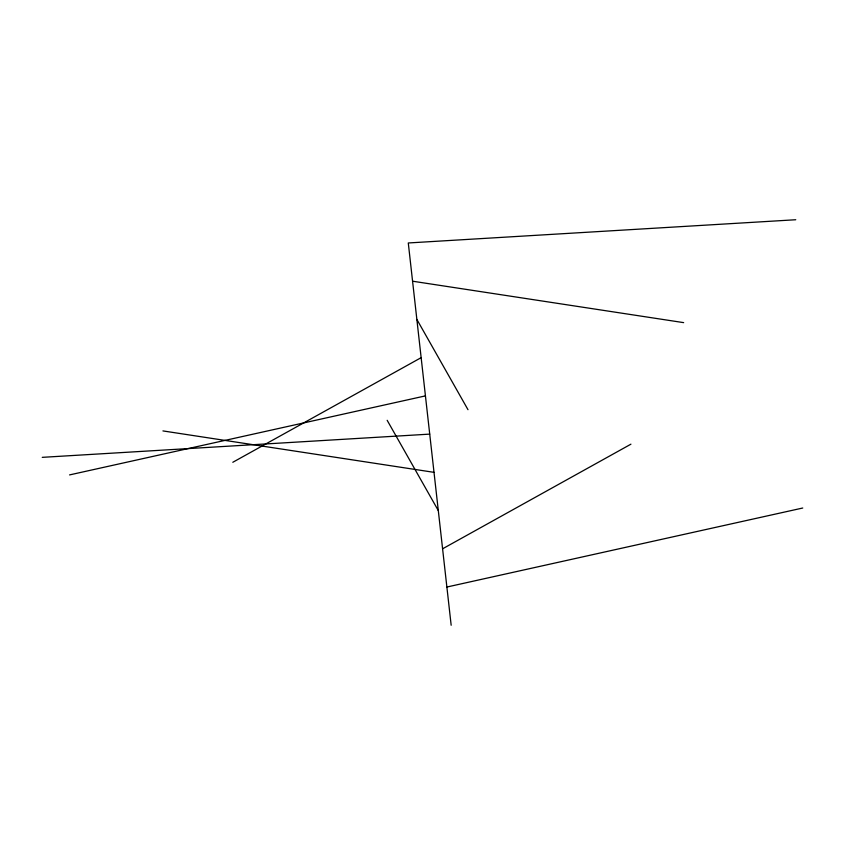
<?xml version="1.0" encoding="UTF-8"?>
<svg xmlns="http://www.w3.org/2000/svg" width="845" height="845" viewBox="0 0 845 845"><rect width="100%" height="100%" fill="white"/><g stroke="black" fill="none" stroke-linecap="round" stroke-linejoin="round"><path stroke-width="1.27" d="M232.808 462.278L421.148 357.657M442.59 548.796L630.93 444.174M69.565 474.911L425.436 395.882M446.878 587.032L802.75 508.014M795.758 219.742L408.283 242.969L451.167 625.258M42.25 457.346L429.725 434.119M412.571 281.205L683.647 322.632M162.937 430.918L434.013 472.344M416.86 319.431L467.993 409.698M387.168 420.303L438.301 510.57"/></g></svg>
